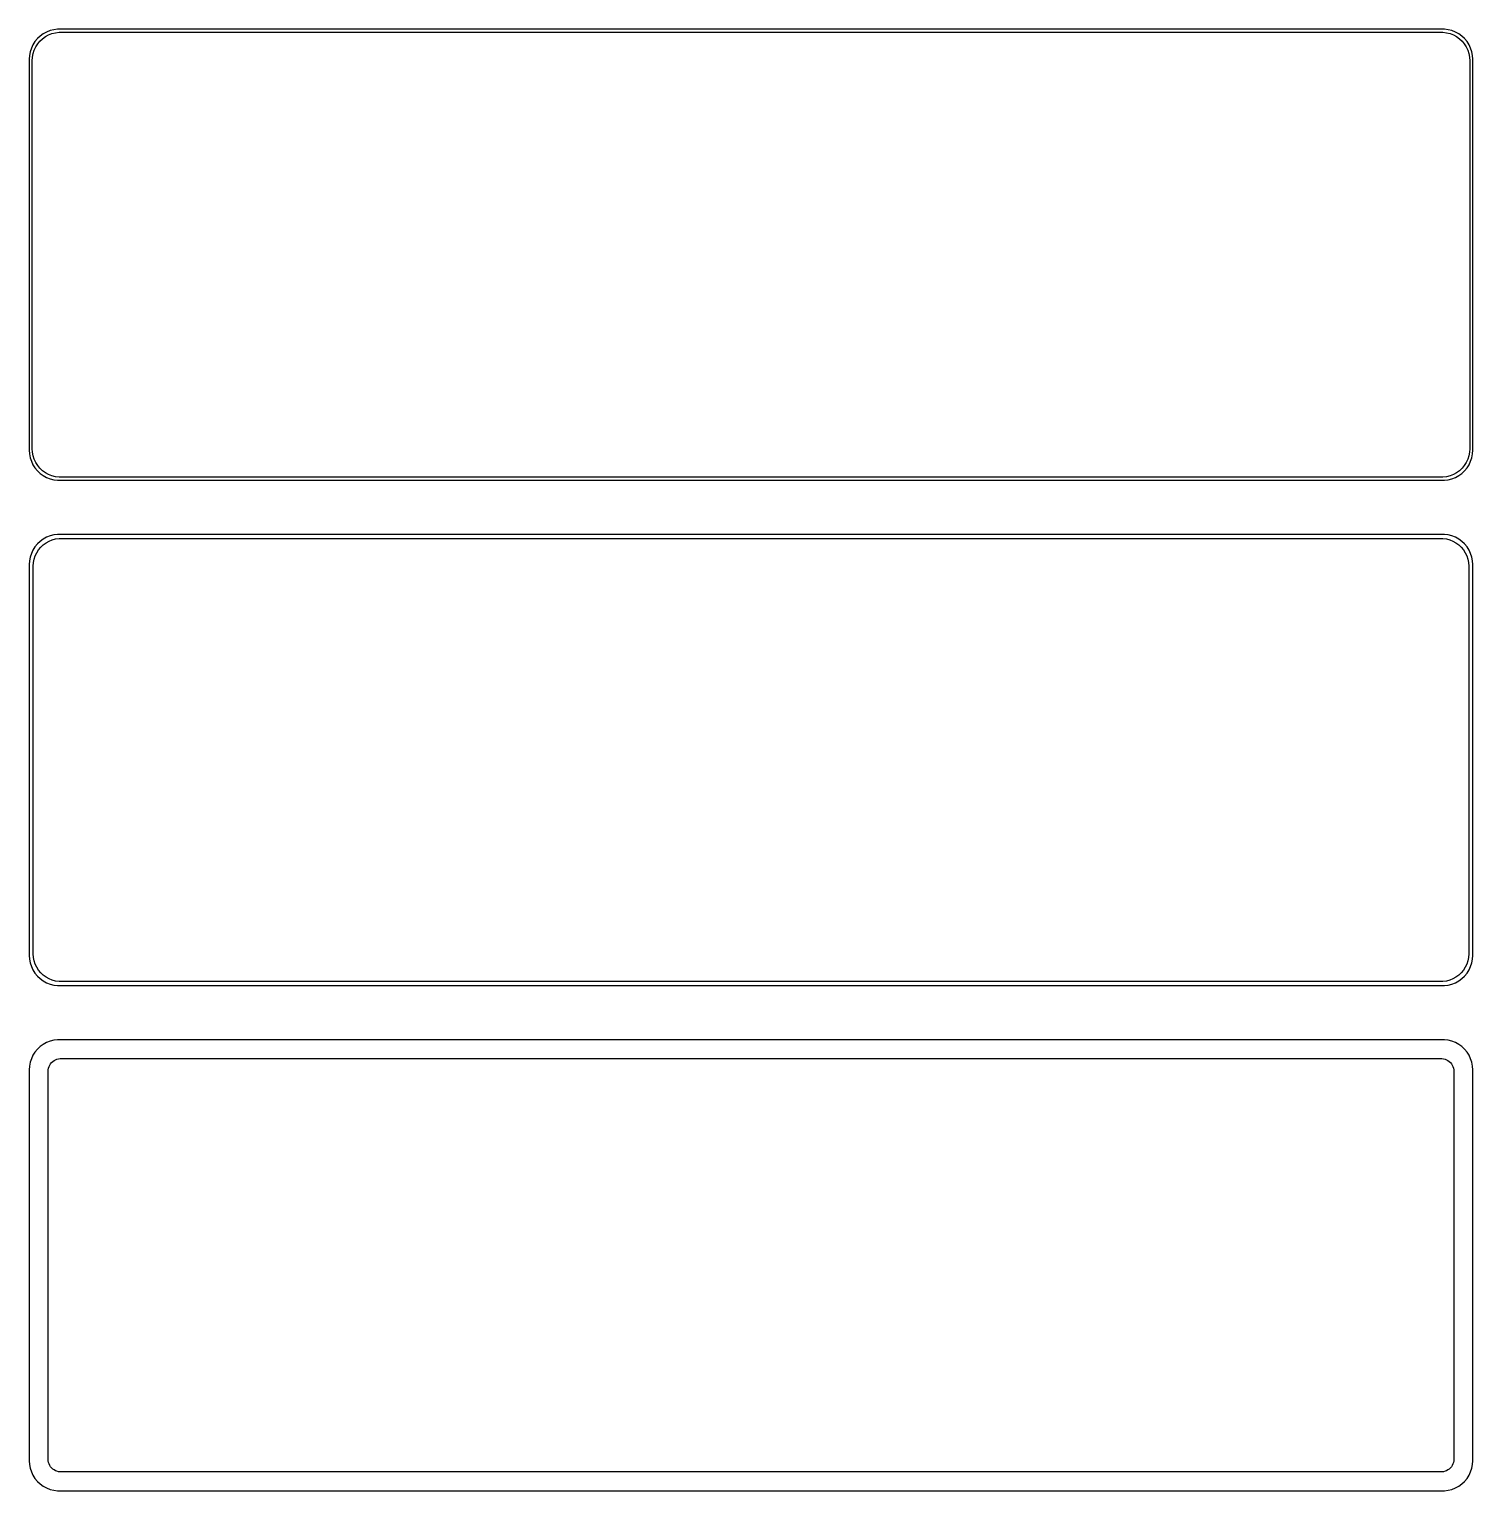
# Model space of a CAD drawing. Header units: metres. Extents: x -120 to 120, y 215 to 457.
import ezdxf

# ---------------------------------------------------------------- set-up
doc = ezdxf.new("R2010")
doc.units = ezdxf.units.M

msp = doc.modelspace()

# ---------------------------------------------------------------- linework, layer by layer
for p, q in [((-117.129, 457.024), (-117.679, 456.722)), ((-116.545, 457.255), (-117.129, 457.024)), ((-115.937, 457.411), (-116.545, 457.255)), ((-116.218, 456.768), (-115.64, 456.916)), ((-115.314, 457.49), (-115.937, 457.411)), ((-115.64, 456.916), (-115.048, 456.991)), ((115.314, 457.49), (-115.314, 457.49)), ((-115.048, 456.991), (115.048, 456.991)), ((115.048, 456.991), (115.64, 456.916)), ((115.937, 457.411), (115.314, 457.49)), ((115.64, 456.916), (116.218, 456.768)), ((116.545, 457.255), (115.937, 457.411)), ((117.129, 457.024), (116.545, 457.255)), ((117.679, 456.722), (117.129, 457.024)), ((-119.382, 454.909), (-119.649, 454.341)), ((-119.045, 455.439), (-119.382, 454.909)), ((-119.166, 453.999), (-118.912, 454.538)), ((-118.645, 455.923), (-119.045, 455.439)), ((-118.912, 454.538), (-118.593, 455.042)), ((-118.187, 456.353), (-118.645, 455.923)), ((-118.593, 455.042), (-118.213, 455.502)), ((-118.213, 455.502), (-117.778, 455.91)), ((-117.679, 456.722), (-118.187, 456.353)), ((-117.778, 455.91), (-117.295, 456.261)), ((-117.295, 456.261), (-116.772, 456.548)), ((-116.772, 456.548), (-116.218, 456.768)), ((116.218, 456.768), (116.772, 456.548)), ((116.772, 456.548), (117.295, 456.261)), ((117.295, 456.261), (117.778, 455.91)), ((118.187, 456.353), (117.679, 456.722)), ((117.778, 455.91), (118.213, 455.502)), ((118.645, 455.923), (118.187, 456.353)), ((118.213, 455.502), (118.593, 455.042)), ((118.593, 455.042), (118.912, 454.538)), ((119.045, 455.439), (118.645, 455.923)), ((118.912, 454.538), (119.166, 453.999)), ((119.382, 454.909), (119.045, 455.439)), ((119.649, 454.341), (119.382, 454.909)), ((-119.961, 453.127), (-120, 452.5)), ((-120, 452.5), (-120, 387.5)), ((-119.843, 453.743), (-119.961, 453.127)), ((-119.649, 454.341), (-119.843, 453.743)), ((-119.5, 452.25), (-119.463, 452.845)), ((-119.5, 387.75), (-119.5, 452.25)), ((-119.463, 452.845), (-119.351, 453.431)), ((-119.351, 453.431), (-119.166, 453.999)), ((119.166, 453.999), (119.351, 453.431)), ((119.351, 453.431), (119.463, 452.845)), ((119.463, 452.845), (119.5, 452.25)), ((119.5, 452.25), (119.5, 387.75)), ((119.843, 453.743), (119.649, 454.341)), ((119.961, 453.127), (119.843, 453.743)), ((120, 452.5), (119.961, 453.127)), ((120, 387.5), (120, 452.5)), ((-120, 387.5), (-119.961, 386.873)), ((-119.961, 386.873), (-119.843, 386.257)), ((-119.463, 387.155), (-119.5, 387.75)), ((-119.351, 386.569), (-119.463, 387.155)), ((-119.166, 386.001), (-119.351, 386.569)), ((119.351, 386.569), (119.166, 386.001)), ((119.463, 387.155), (119.351, 386.569)), ((119.5, 387.75), (119.463, 387.155)), ((119.843, 386.257), (119.961, 386.873)), ((119.961, 386.873), (120, 387.5)), ((-119.843, 386.257), (-119.649, 385.659)), ((-119.649, 385.659), (-119.382, 385.091)), ((-119.382, 385.091), (-119.045, 384.561)), ((-118.912, 385.462), (-119.166, 386.001)), ((-119.045, 384.561), (-118.645, 384.077)), ((-118.593, 384.958), (-118.912, 385.462)), ((-118.645, 384.077), (-118.187, 383.647)), ((-118.213, 384.498), (-118.593, 384.958)), ((-117.778, 384.09), (-118.213, 384.498)), ((-117.295, 383.739), (-117.778, 384.09)), ((117.778, 384.09), (117.295, 383.739)), ((118.213, 384.498), (117.778, 384.09)), ((118.187, 383.647), (118.645, 384.077)), ((118.593, 384.958), (118.213, 384.498)), ((118.912, 385.462), (118.593, 384.958)), ((118.645, 384.077), (119.045, 384.561)), ((119.166, 386.001), (118.912, 385.462)), ((119.045, 384.561), (119.382, 385.091)), ((119.382, 385.091), (119.649, 385.659)), ((119.649, 385.659), (119.843, 386.257)), ((-118.187, 383.647), (-117.679, 383.278)), ((-117.679, 383.278), (-117.129, 382.976)), ((-116.772, 383.452), (-117.295, 383.739)), ((-117.129, 382.976), (-116.545, 382.745)), ((-116.218, 383.232), (-116.772, 383.452)), ((-116.545, 382.745), (-115.937, 382.589)), ((-115.64, 383.084), (-116.218, 383.232)), ((-115.937, 382.589), (-115.314, 382.51)), ((-115.048, 383.009), (-115.64, 383.084)), ((-115.314, 382.51), (115.314, 382.51)), ((115.048, 383.009), (-115.048, 383.009)), ((115.64, 383.084), (115.048, 383.009)), ((115.314, 382.51), (115.937, 382.589)), ((116.218, 383.232), (115.64, 383.084)), ((115.937, 382.589), (116.545, 382.745)), ((116.772, 383.452), (116.218, 383.232)), ((116.545, 382.745), (117.129, 382.976)), ((117.295, 383.739), (116.772, 383.452)), ((117.129, 382.976), (117.679, 383.278)), ((117.679, 383.278), (118.187, 383.647)), ((-118.645, 371.923), (-119.045, 371.439)), ((-118.187, 372.353), (-118.645, 371.923)), ((-117.679, 372.722), (-118.187, 372.353)), ((-118.088, 371.384), (-117.668, 371.778)), ((-117.129, 373.024), (-117.679, 372.722)), ((-117.668, 371.778), (-117.203, 372.116)), ((-117.203, 372.116), (-116.699, 372.393)), ((-116.545, 373.255), (-117.129, 373.024)), ((-116.699, 372.393), (-116.165, 372.604)), ((-115.937, 373.411), (-116.545, 373.255)), ((-116.165, 372.604), (-115.608, 372.747)), ((-115.314, 373.49), (-115.937, 373.411)), ((-115.608, 372.747), (-115.037, 372.819)), ((115.314, 373.49), (-115.314, 373.49)), ((-115.037, 372.819), (115.037, 372.819)), ((115.037, 372.819), (115.608, 372.747)), ((115.937, 373.411), (115.314, 373.49)), ((115.608, 372.747), (116.165, 372.604)), ((116.545, 373.255), (115.937, 373.411)), ((116.165, 372.604), (116.699, 372.393)), ((117.129, 373.024), (116.545, 373.255)), ((116.699, 372.393), (117.203, 372.116)), ((117.679, 372.722), (117.129, 373.024)), ((117.203, 372.116), (117.668, 371.778)), ((117.668, 371.778), (118.088, 371.384)), ((118.187, 372.353), (117.679, 372.722)), ((118.645, 371.923), (118.187, 372.353)), ((119.045, 371.439), (118.645, 371.923)), ((-119.843, 369.743), (-119.961, 369.127)), ((-119.649, 370.341), (-119.843, 369.743)), ((-119.382, 370.909), (-119.649, 370.341)), ((-119.045, 371.439), (-119.382, 370.909)), ((-119.292, 368.824), (-119.185, 369.389)), ((-119.185, 369.389), (-119.007, 369.935)), ((-119.007, 369.935), (-118.762, 370.456)), ((-118.762, 370.456), (-118.454, 370.941)), ((-118.454, 370.941), (-118.088, 371.384)), ((118.088, 371.384), (118.454, 370.941)), ((118.454, 370.941), (118.762, 370.456)), ((118.762, 370.456), (119.007, 369.935)), ((119.007, 369.935), (119.185, 369.389)), ((119.382, 370.909), (119.045, 371.439)), ((119.185, 369.389), (119.292, 368.824)), ((119.649, 370.341), (119.382, 370.909)), ((119.843, 369.743), (119.649, 370.341)), ((119.961, 369.127), (119.843, 369.743)), ((-119.961, 369.127), (-120, 368.5)), ((-120, 368.5), (-120, 303.5)), ((-119.328, 368.25), (-119.292, 368.824)), ((-119.328, 303.75), (-119.328, 368.25)), ((119.292, 368.824), (119.328, 368.25)), ((119.328, 368.25), (119.328, 303.75)), ((120, 368.5), (119.961, 369.127)), ((120, 303.5), (120, 368.5)), ((-119.292, 303.176), (-119.328, 303.75)), ((119.328, 303.75), (119.292, 303.176)), ((-120, 303.5), (-119.961, 302.873)), ((-119.961, 302.873), (-119.843, 302.257)), ((-119.843, 302.257), (-119.649, 301.659)), ((-119.649, 301.659), (-119.382, 301.091)), ((-119.185, 302.611), (-119.292, 303.176)), ((-119.007, 302.065), (-119.185, 302.611)), ((-118.762, 301.544), (-119.007, 302.065)), ((-118.454, 301.059), (-118.762, 301.544)), ((118.762, 301.544), (118.454, 301.059)), ((119.007, 302.065), (118.762, 301.544)), ((119.185, 302.611), (119.007, 302.065)), ((119.292, 303.176), (119.185, 302.611)), ((119.382, 301.091), (119.649, 301.659)), ((119.649, 301.659), (119.843, 302.257)), ((119.843, 302.257), (119.961, 302.873)), ((119.961, 302.873), (120, 303.5)), ((-119.382, 301.091), (-119.045, 300.561)), ((-119.045, 300.561), (-118.645, 300.077)), ((-118.645, 300.077), (-118.187, 299.647)), ((-118.088, 300.616), (-118.454, 301.059)), ((-118.187, 299.647), (-117.679, 299.278)), ((-117.668, 300.222), (-118.088, 300.616)), ((-117.679, 299.278), (-117.129, 298.976)), ((-117.203, 299.884), (-117.668, 300.222)), ((-116.699, 299.607), (-117.203, 299.884)), ((-117.129, 298.976), (-116.545, 298.745)), ((-116.165, 299.396), (-116.699, 299.607)), ((-115.608, 299.253), (-116.165, 299.396)), ((-115.037, 299.181), (-115.608, 299.253)), ((115.037, 299.181), (-115.037, 299.181)), ((115.608, 299.253), (115.037, 299.181)), ((116.165, 299.396), (115.608, 299.253)), ((116.699, 299.607), (116.165, 299.396)), ((116.545, 298.745), (117.129, 298.976)), ((117.203, 299.884), (116.699, 299.607)), ((117.129, 298.976), (117.679, 299.278)), ((117.668, 300.222), (117.203, 299.884)), ((118.088, 300.616), (117.668, 300.222)), ((117.679, 299.278), (118.187, 299.647)), ((118.454, 301.059), (118.088, 300.616)), ((118.187, 299.647), (118.645, 300.077)), ((118.645, 300.077), (119.045, 300.561)), ((119.045, 300.561), (119.382, 301.091)), ((-116.545, 298.745), (-115.937, 298.589)), ((-115.937, 298.589), (-115.314, 298.51)), ((-115.314, 298.51), (115.314, 298.51)), ((115.314, 298.51), (115.937, 298.589)), ((115.937, 298.589), (116.545, 298.745)), ((-116.545, 289.255), (-117.129, 289.024)), ((-115.937, 289.411), (-116.545, 289.255)), ((-115.314, 289.49), (-115.937, 289.411)), ((115.314, 289.49), (-115.314, 289.49)), ((115.937, 289.411), (115.314, 289.49)), ((116.545, 289.255), (115.937, 289.411)), ((117.129, 289.024), (116.545, 289.255)), ((-119.382, 286.909), (-119.649, 286.341)), ((-119.045, 287.439), (-119.382, 286.909)), ((-118.645, 287.923), (-119.045, 287.439)), ((-118.187, 288.353), (-118.645, 287.923)), ((-117.679, 288.722), (-118.187, 288.353)), ((-117.129, 289.024), (-117.679, 288.722)), ((117.679, 288.722), (117.129, 289.024)), ((118.187, 288.353), (117.679, 288.722)), ((118.645, 287.923), (118.187, 288.353)), ((119.045, 287.439), (118.645, 287.923)), ((119.382, 286.909), (119.045, 287.439)), ((119.649, 286.341), (119.382, 286.909)), ((-119.961, 285.127), (-120, 284.5)), ((-120, 284.5), (-120, 219.5)), ((-119.843, 285.743), (-119.961, 285.127)), ((-119.649, 286.341), (-119.843, 285.743)), ((-116.86, 284.25), (-116.843, 284.514)), ((-116.843, 284.514), (-116.793, 284.775)), ((-116.793, 284.775), (-116.711, 285.027)), ((-116.711, 285.027), (-116.599, 285.266)), ((-116.599, 285.266), (-116.457, 285.49)), ((-116.457, 285.49), (-116.288, 285.694)), ((-116.288, 285.694), (-116.095, 285.875)), ((-116.095, 285.875), (-115.88, 286.031)), ((-115.88, 286.031), (-115.648, 286.159)), ((-115.648, 286.159), (-115.402, 286.256)), ((-115.402, 286.256), (-115.145, 286.322)), ((-115.145, 286.322), (-114.882, 286.355)), ((-114.882, 286.355), (114.882, 286.355)), ((114.882, 286.355), (115.145, 286.322)), ((115.145, 286.322), (115.402, 286.256)), ((115.402, 286.256), (115.648, 286.159)), ((115.648, 286.159), (115.88, 286.031)), ((115.88, 286.031), (116.095, 285.875)), ((116.095, 285.875), (116.288, 285.694)), ((116.288, 285.694), (116.457, 285.49)), ((116.457, 285.49), (116.599, 285.266)), ((116.599, 285.266), (116.711, 285.027)), ((116.711, 285.027), (116.793, 284.775)), ((116.793, 284.775), (116.843, 284.514)), ((116.843, 284.514), (116.86, 284.25)), ((119.843, 285.743), (119.649, 286.341)), ((119.961, 285.127), (119.843, 285.743)), ((120, 284.5), (119.961, 285.127)), ((120, 219.5), (120, 284.5)), ((-116.86, 219.75), (-116.86, 284.25)), ((116.86, 284.25), (116.86, 219.75)), ((-120, 219.5), (-119.961, 218.873)), ((-119.961, 218.873), (-119.843, 218.257)), ((-116.843, 219.486), (-116.86, 219.75)), ((-116.793, 219.225), (-116.843, 219.486)), ((-116.711, 218.973), (-116.793, 219.225)), ((-116.599, 218.734), (-116.711, 218.973)), ((-116.457, 218.51), (-116.599, 218.734)), ((116.599, 218.734), (116.457, 218.51)), ((116.711, 218.973), (116.599, 218.734)), ((116.793, 219.225), (116.711, 218.973)), ((116.843, 219.486), (116.793, 219.225)), ((116.86, 219.75), (116.843, 219.486)), ((119.843, 218.257), (119.961, 218.873)), ((119.961, 218.873), (120, 219.5)), ((-119.843, 218.257), (-119.649, 217.659)), ((-119.649, 217.659), (-119.382, 217.091)), ((-119.382, 217.091), (-119.045, 216.561)), ((-119.045, 216.561), (-118.645, 216.077)), ((-116.288, 218.306), (-116.457, 218.51)), ((-116.095, 218.125), (-116.288, 218.306)), ((-115.88, 217.969), (-116.095, 218.125)), ((-115.648, 217.841), (-115.88, 217.969)), ((-115.402, 217.744), (-115.648, 217.841)), ((-115.145, 217.678), (-115.402, 217.744)), ((-114.882, 217.645), (-115.145, 217.678)), ((114.882, 217.645), (-114.882, 217.645)), ((115.145, 217.678), (114.882, 217.645)), ((115.402, 217.744), (115.145, 217.678)), ((115.648, 217.841), (115.402, 217.744)), ((115.88, 217.969), (115.648, 217.841)), ((116.095, 218.125), (115.88, 217.969)), ((116.288, 218.306), (116.095, 218.125)), ((116.457, 218.51), (116.288, 218.306)), ((118.645, 216.077), (119.045, 216.561)), ((119.045, 216.561), (119.382, 217.091)), ((119.382, 217.091), (119.649, 217.659)), ((119.649, 217.659), (119.843, 218.257)), ((-118.645, 216.077), (-118.187, 215.647)), ((-118.187, 215.647), (-117.679, 215.278)), ((-117.679, 215.278), (-117.129, 214.976)), ((-117.129, 214.976), (-116.545, 214.745)), ((-116.545, 214.745), (-115.937, 214.589)), ((-115.937, 214.589), (-115.314, 214.51)), ((-115.314, 214.51), (115.314, 214.51)), ((115.314, 214.51), (115.937, 214.589)), ((115.937, 214.589), (116.545, 214.745)), ((116.545, 214.745), (117.129, 214.976)), ((117.129, 214.976), (117.679, 215.278)), ((117.679, 215.278), (118.187, 215.647)), ((118.187, 215.647), (118.645, 216.077))]:
    msp.add_line(p, q)

doc.saveas('drawing.dxf')
